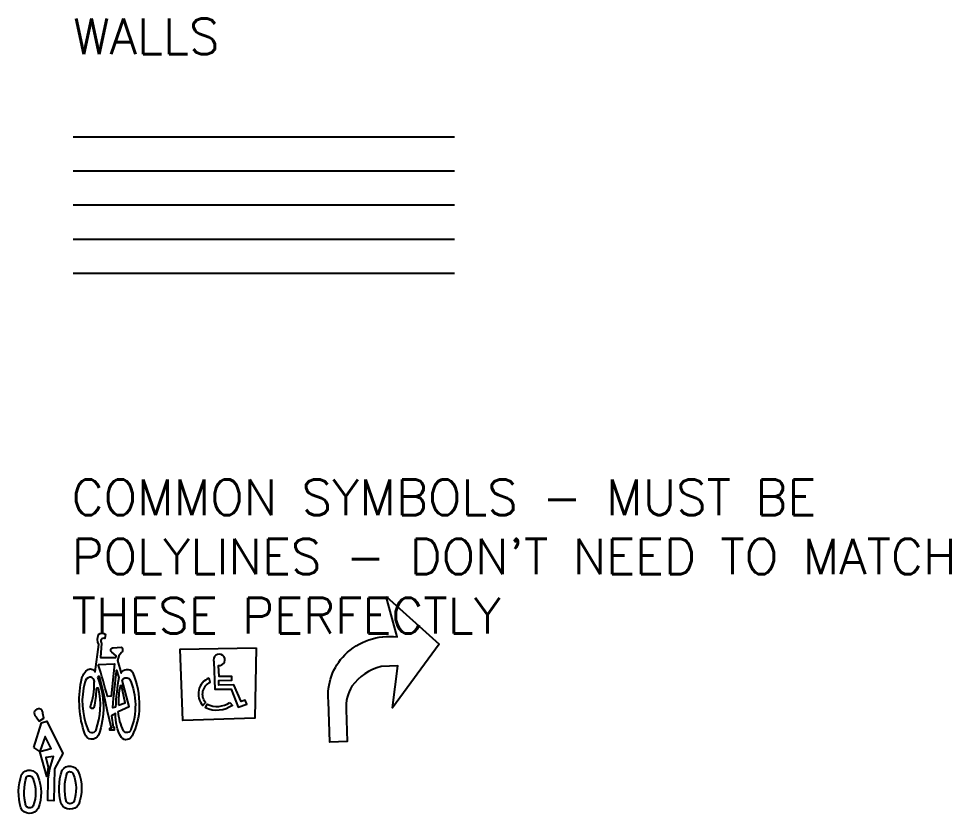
# Model space of a CAD drawing. Header units: metres. Extents: x -7 to 1567, y -1439 to 351.
# Drawn here: x 87.6 to 140.1, y 22.5 to 67.2 of the extents above; entities that cross this region are included whole.
import ezdxf

# ---------------------------------------------------------------- set-up
doc = ezdxf.new("R2010")
doc.units = ezdxf.units.M
for name, color, linetype in [('R-PAVEMARK-SYMBOL', 3, 'Continuous'), ('S-WALL', 223, 'Continuous'), ('S-WALL-CONC', 145, 'Continuous'), ('S-WALL-RETAINING', 163, 'Continuous'), ('S-WALL-STONE', 8, 'Continuous'), ('S-WALL-WOOD', 43, 'Continuous')]:
    doc.layers.add(name, color=color, linetype=linetype)
doc.styles.get("Standard").update_dxf_attribs({"font": 'simplex.shx'})

msp = doc.modelspace()

# ---------------------------------------------------------------- linework, layer by layer
at = {"layer": 'R-PAVEMARK-SYMBOL'}
for points in [[(108.325, 34.674), (111.312, 31.987), (108.696, 28.4), (108.994, 30.759), (108.04, 30.72, 0.182031), (106.405, 29.611), (106.405, 29.611, 0.160047), (106.085, 28.306), (106.144, 26.501), (105.163, 26.469), (105.086, 28.771, -0.225267), (106.007, 31.383), (106.007, 31.383, -0.23055), (108.951, 32.391), (108.325, 34.674)], [(92.083, 30.123, -0.186819), (92.141, 26.862), (92.141, 26.862, -0.683281), (91.368, 26.925), (91.368, 26.925, -0.127854), (91.159, 29.889), (91.159, 29.889, -0.182557), (91.495, 30.521), (91.495, 30.521, -0.477345), (91.949, 30.417), (92.152, 31.968, -0.202099), (92.14, 32.519), (92.14, 32.519, -0.366919), (92.54, 32.531), (92.489, 32.302, 0.807367), (92.316, 32.034), (92.253, 31.236), (93.107, 31.233), (93.129, 31.324), (92.9, 31.527, -0.746806), (92.968, 31.784), (93.424, 31.818, -0.437216), (93.438, 31.512), (93.284, 31.332), (93.219, 31.069), (93.407, 30.342, -0.575544), (94.059, 30.404), (94.059, 30.404, -0.102236), (94.432, 28.45), (94.432, 28.45, -0.116649), (94.027, 26.823), (94.027, 26.823, -0.563142), (93.431, 26.724), (93.431, 26.724, -0.144805), (93.098, 28.072), (92.872, 27.955), (92.957, 27.305), (93.017, 27.307), (93.022, 27.141), (92.78, 27.134), (92.777, 27.257), (92.866, 27.26), (92.64, 28.191), (92.441, 29.178), (92.19, 30.145, 0.516066), (92.083, 30.123)], [(98.639, 30.984), (98.69, 29.45), (99.61, 29.443), (99.995, 28.432), (100.48, 28.596), (100.389, 28.829), (100.172, 28.758), (99.76, 29.691), (98.922, 29.665), (98.914, 29.938), (99.646, 29.948), (99.64, 30.162), (98.934, 30.164), (98.889, 30.785, 3.716232), (98.639, 30.984)], [(92.123, 30.846), (93.037, 30.872), (92.857, 29.055), (92.642, 29.028, 0.014682), (92.123, 30.846)], [(93.097, 28.437), (92.938, 28.406, -0.00088), (93.159, 30.521), (93.277, 30.099, 0.028244), (93.097, 28.437)], [(91.681, 28.452, 0.094341), (91.904, 29.826), (91.904, 29.826, 0.448855), (91.661, 30.129), (91.661, 30.129, 0.32197), (91.38, 29.829), (91.38, 29.829, 0.168291), (91.53, 27.224), (91.53, 27.224, 0.809478), (92, 27.156), (92, 27.156, 0.150127), (92.135, 29.48), (92.135, 29.48, 0.690214), (92.009, 29.456), (92.009, 29.456, -0.056279), (91.878, 28.414), (91.878, 28.414, -0.78829), (91.681, 28.452)], [(93.253, 28.184), (93.862, 28.474), (93.468, 29.957, -0.522955), (93.913, 29.999), (93.913, 29.999, -0.19591), (93.962, 27.169), (93.962, 27.169, -0.638762), (93.551, 27.098), (93.551, 27.098, -0.100796), (93.253, 28.184)], [(98.361, 30.076, 0.530148), (98.021, 28.531), (98.163, 28.696, -0.486216), (98.434, 29.837), (98.361, 30.076)], [(93.274, 28.539), (93.638, 28.685), (93.431, 29.649), (93.363, 29.63, 0.070044), (93.274, 28.539)], [(88.808, 27.655), (89.059, 27.823), (89.006, 28.074, 1.742647), (88.625, 27.899)], [(99.526, 28.696), (99.673, 28.535, -0.271139), (98.163, 28.388), (98.259, 28.602, 0.270496), (99.526, 28.696)], [(87.81, 24.649, -0.619641), (88.733, 24.55, -0.1887), (88.747, 22.734, -0.592075), (87.761, 22.758, -0.147056)], [(90.089, 24.879, -0.619641), (91.011, 24.781, -0.1887), (91.026, 22.964, -0.592075), (90.04, 22.989, -0.147056)], [(90.371, 24.736, -0.573177), (90.719, 24.669, -0.185765), (90.744, 23.103, -0.528436), (90.331, 23.108, -0.139639)], [(88.093, 24.506, -0.573177), (88.441, 24.439, -0.185765), (88.466, 22.873, -0.528436), (88.053, 22.878, -0.139639)]]:
    msp.add_lwpolyline(points, format="xyb", close=True, dxfattribs=at)
for points in [[(101.016, 31.784), (100.935, 27.809), (96.878, 27.68), (96.733, 31.694), (101.016, 31.784)], [(88.502, 26.168), (88.926, 27.561), (89.233, 27.653), (90.139, 25.823), (89.655, 24.959), (89.619, 23.166), (89.289, 23.172), (89.313, 24.381), (89.406, 24.969), (89.603, 25.654), (89.173, 25.595), (89.311, 25.048), (89.224, 24.524), (88.847, 25.933), (89.472, 26.113), (89.138, 26.786), (88.847, 25.933)]]:
    msp.add_lwpolyline(points, close=True, dxfattribs=at)
at = {"layer": 'S-WALL'}
msp.add_lwpolyline([(90.719, 60.548), (112.183, 60.548)], dxfattribs=at)
at = {"layer": 'S-WALL-CONC'}
msp.add_lwpolyline([(90.719, 58.63), (112.183, 58.63)], dxfattribs=at)
at = {"layer": 'S-WALL-RETAINING'}
msp.add_lwpolyline([(90.719, 56.712), (112.183, 56.712)], dxfattribs=at)
at = {"layer": 'S-WALL-STONE'}
msp.add_lwpolyline([(90.719, 54.794), (112.183, 54.794)], dxfattribs=at)
at = {"layer": 'S-WALL-WOOD'}
msp.add_lwpolyline([(90.719, 52.876), (112.183, 52.876)], dxfattribs=at)

# ---------------------------------------------------------------- texts
at = {"char_height": 2, "attachment_point": 1}
for s, width, insert in [('WALLS', 12.60825, (90.717, 67.205)), ("COMMON SYMBOLS - MUST BE POLYLINES - DON'T NEED TO MATCH THESE PERFECTLY", 61.81893, (90.626, 41.254))]:
    msp.add_mtext_dynamic_manual_height_columns(s, width=width, gutter_width=1, heights=[0], dxfattribs=dict(at, insert=insert))

doc.saveas('drawing.dxf')
